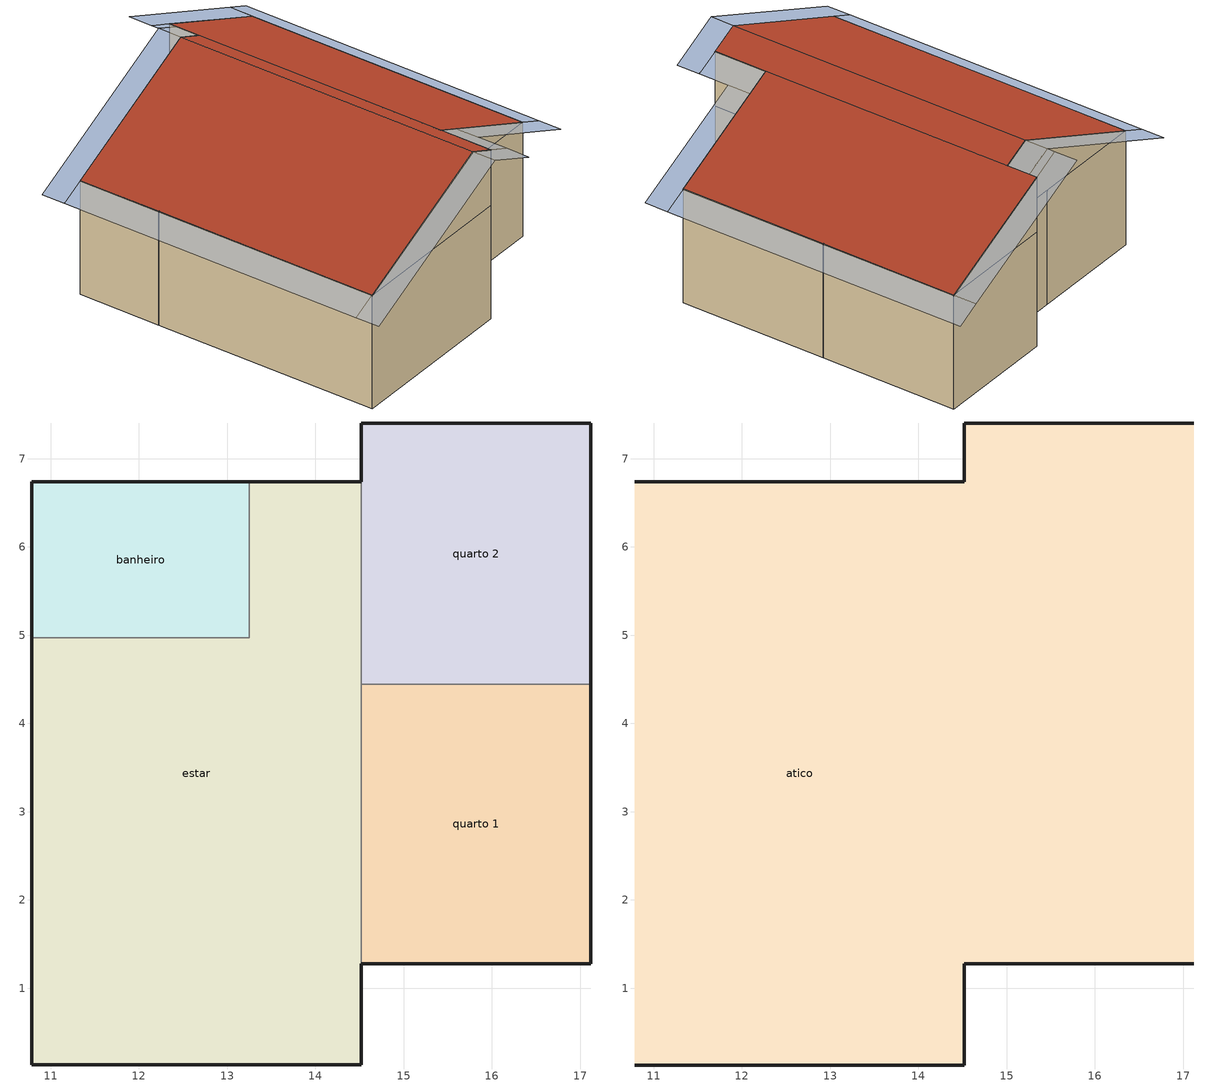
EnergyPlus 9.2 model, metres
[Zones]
banheiro
 floor othersideconditionsmodel (BRASILPisoceramicacorclaraelajedeconcreto): 13.25,6.74 13.25,4.97 10.78,4.97 10.78,6.74 z0
 wall outside (BRASILParedeAlvenaria13cmTijolo6furosrebocointernoeexterno): 13.25,6.74 10.78,6.74 10.78,4.97 z0:2.5
 wall to estar (BRASILParedeAlvenaria13cmTijolo6furosrebocointernoeexterno): 10.78,4.97 13.25,4.97 13.25,6.74 z0:2.5
estar
 floor othersideconditionsmodel (BRASILPisoceramicacorclaraelajedeconcreto): 14.52,6.74 14.52,0.13 10.78,0.13 10.78,4.97 13.25,4.97 13.25,6.74 z0
 wall outside (BRASILParedeAlvenaria13cmTijolo6furosrebocointernoeexterno): 14.52,6.74 13.25,6.74 / 10.78,4.97 10.78,0.13 14.52,0.13 14.52,1.28 z0:2.5
 wall to quarto 2 (BRASILParedeAlvenaria13cmTijolo6furosrebocointernoeexterno): 14.52,4.45 14.52,6.74 z0:2.5
 wall to quarto 1 (BRASILParedeAlvenaria13cmTijolo6furosrebocointernoeexterno): 14.52,1.28 14.52,4.45 z0:2.5
quarto 1
 floor othersideconditionsmodel (BRASILPisoceramicacorclaraelajedeconcreto): 17.12,4.45 17.12,1.28 14.52,1.28 14.52,4.45 z0
 wall outside (BRASILParedeAlvenaria13cmTijolo6furosrebocointernoeexterno): 14.52,1.28 17.12,1.28 17.12,4.45 z0:2.5
 wall to quarto 2 (BRASILParedeAlvenaria13cmTijolo6furosrebocointernoeexterno): 17.12,4.45 14.52,4.45 z0:2.5
quarto 2
 floor othersideconditionsmodel (BRASILPisoceramicacorclaraelajedeconcreto): 17.12,7.41 17.12,4.45 14.52,4.45 14.52,7.41 z0
 wall outside (BRASILParedeAlvenaria13cmTijolo6furosrebocointernoeexterno): 17.12,4.45 17.12,7.41 14.52,7.41 14.52,6.74 z0:2.5
atico
 floor to banheiro (BRASILForroPVC8mm): 13.25,6.74 13.25,4.97 10.78,4.97 10.78,6.74 z2.5
 floor to estar (BRASILForroPVC8mm): 14.52,6.74 14.52,0.13 10.78,0.13 10.78,4.97 13.25,4.97 13.25,6.74 z2.5
 floor to quarto 1 (BRASILForroPVC8mm): 17.12,4.45 17.12,1.28 14.52,1.28 14.52,4.45 z2.5
 floor to quarto 2 (BRASILForroPVC8mm): 17.12,7.41 17.12,4.45 14.52,4.45 14.52,7.41 z2.5
 wall outside (BRASILParedeAlvenaria13cmTijolo6furosrebocointernoeexterno): 14.52,7.41 14.52,6.74 / 14.52,0.13 14.52,1.28 z2.5:3.71; 10.78,0.13,2.5 14.52,0.13,2.5 14.52,0.13,3.71 13.95,0.13,3.97; 14.52,1.28,3.71 14.52,1.28,2.5 17.12,1.28,2.5; 17.12,7.41,2.5 14.52,7.41,2.5 14.52,7.41,3.71; 14.52,6.74,3.71 14.52,6.74,2.5 10.78,6.74,2.5 13.95,6.74,3.97
 roof outside (BRASILCoberturatelhadebarrocornatural): 13.95,6.74,3.97 10.78,6.74,2.5 10.78,0.13,2.5 13.95,0.13,3.97; 13.95,0.13,3.97 14.52,0.13,3.71 14.52,6.74,3.71 13.95,6.74,3.97; 14.52,1.28,3.71 17.12,1.28,2.5 17.12,7.41,2.5 14.52,7.41,3.71
shading: 14.52,0.13,3.71 15.02,0.13,3.48 15.02,1.28,3.48 14.52,1.28,3.71; 17.12,1.28,2.5 17.62,1.28,2.27 17.62,7.91,2.27 17.12,7.91,2.5; 13.95,7.41,3.97 17.12,7.41,2.5 17.12,7.91,2.5 13.95,7.91,3.97; 10.78,6.74,2.5 10.28,6.74,2.27 10.28,0.13,2.27 10.78,0.13,2.5; 15.02,0.78,3.48 17.62,0.78,2.27 17.62,1.28,2.27 15.02,1.28,3.48; 13.95,6.74,3.97 14.52,6.74,3.71 14.52,7.24,3.71 13.95,7.24,3.97; 13.95,-0.37,3.97 15.02,-0.37,3.48 15.02,0.13,3.48 13.95,0.13,3.97; 13.95,0.13,3.97 10.28,0.13,2.27 10.28,-0.37,2.27 13.95,-0.37,3.97; 13.95,7.24,3.97 10.28,7.24,2.27 10.28,6.74,2.27 13.95,6.74,3.97; 13.95,7.24,3.97 14.52,7.24,3.71 14.52,7.41,3.71 13.95,7.41,3.97
[Building]
CasoBaseUniNivel1: North Axis {deg}=180; Terrain=City; Loads Convergence Tolerance Value=0.04; Temperature Convergence Tolerance Value {deltaC}=0.4; Solar Distribution=FullInteriorAndExterior; Maximum Number of Warmup Days=25; Minimum Number of Warmup Days=6
[Site:Location]
Sao Paulo: Latitude {deg}=-23.62; Longitude {deg}=-46.65; Time Zone {hr}=-3; Elevation {m}=802
[Site:GroundTemperature:Shallow]
19.64, 20.55, 20.97, 20.96, 20.22, 19.18, 18.08, 17.15, 16.69, 16.81, 17.48, 18.5
[Site:GroundDomain:Slab]
slab integrado on grade: 5, 1, 5, 1.5, 1400, 1400, 30, 50, 0.4, GroundCoupledOSCM, OnGrade, No, No, Timestep
[Site:GroundReflectance]
0.2, 0.2, 0.2, 0.2, 0.2, 0.2, 0.2, 0.2, 0.2, 0.2, 0.2, 0.2
[Material] Roughness=Rough; Thermal Absorptance=0.9
Name | Thickness {m} | Conductivity {W/m-K} | Density {kg/m3} | Specific Heat {J/kg-K} | Solar Absorptance | Visible Absorptance
BrasilLajeConcretopiso5cm | 0.05 | 1.75 | 2300 | 1000 | 0.7 | 0.7
BrasilPisoCeramicacorclara | 0.01 | 1.05 | 1900 | 920 | 0.4 | 0.4
BrasilReboco2cm | 0.02 | 1.15 | 1950 | 1000 | 0.6 | 0.6
BrasilTelhaBarrocornatural | 0.01 | 1.05 | 1900 | 920 | 0.6 | 0.6
BrasilTijolo6furosde9x14x19 | 0.0207 | 0.9 | 1427.57 | 920 | 0.7 | 0.7
Brasilbrita3cm | 0.03 | 0.7 | 1250 | 800 | 0.8 | 0.8
Brasilargamassaderegularizacao2cm | 0.02 | 1.15 | 1950 | 1000 | 0.7 | 0.7
BrasilForroPVC2 | 0.0283 | 0.2 | 96.61 | 960 | 0.3 | 0.3
[Material:AirGap]
BrasilCamaradeFluxohorizontal2a5cm: Thermal Resistance {m2-K/W}=0.16
[Construction]
BRASILCoberturatelhadebarrocornatural: BrasilTelhaBarrocornatural
BRASILForroPVC8mm: BrasilForroPVC2
BRASILParedeAlvenaria13cmTijolo6furosrebocointernoeexterno: BrasilReboco2cm, BrasilTijolo6furosde9x14x19, BrasilCamaradeFluxohorizontal2a5cm, BrasilTijolo6furosde9x14x19, BrasilReboco2cm
BRASILPisoceramicacorclaraelajedeconcreto: Brasilbrita3cm, BrasilLajeConcretopiso5cm, Brasilargamassaderegularizacao2cm, BrasilPisoCeramicacorclara
[Zone] Type=1; Multiplier=1; Volume {m3}=autocalculate; Floor Area {m2}=autocalculate
Name | Ceiling Height {m} | Part of Total Floor Area
atico | autocalculate | No
banheiro; estar; quarto 1; quarto 2 | 2.5
[SurfaceProperty:OtherSideConditionsModel]
GroundCoupledOSCM: Type of Modeling=GroundCoupledSurface
[People] Number of People Calculation Method=People; Fraction Radiant=0.3
Name | Zone or ZoneList | Number of People Schedule | Number of People | Activity Level Schedule
BRASICASO BASEUNIPESSOASESTAR | estar | Brasilperfilocupacaoestar | 4 | Brasilperfilatividadesala
BRASILCASOBASEUNIPESSOASQTO1 | quarto 1 | Brasilperfilocupacaoquartos | 2 | Brasilperfilatividadequartos
BRASILCASOBASEUNIPESSOASQTO2 | quarto 2 | Brasilperfilocupacaoquartos | 2 | Brasilperfilatividadequartos
BRASILCASOBASEUNIPESSOASBWC | banheiro | ocupacaoobwc | 1 | Brasilperfilatividadebwc
[Lights] Design Level Calculation Method=LightingLevel; Return Air Fraction=0; Fraction Radiant=0.2; Fraction Visible=0.2; Fraction Replaceable=0; Return Air Fraction Calculated from Plenum Temperature=No
Name | Zone or ZoneList | Schedule | Lighting Level {W}
BRASILILUMINACAOEstar | estar | Brasilperfililuminacaoestar | 45
BRASILILUMINACAOQuarto1 | quarto 1 | Brasilperfililuminacaoquartos | 15
BRASILILUMINACAOQuarto2 | quarto 2 | Brasilperfililuminacaoquartos | 15
BRASILILUMINACAObwc | banheiro | iluminacaobwc | 15
[ElectricEquipment] Zone or ZoneList=estar; Design Level Calculation Method=EquipmentLevel; Fraction Latent=0; Fraction Radiant=0.3; Fraction Lost=0
Name | Schedule | Design Level {W}
geladeiraestar | geladeira | 33.3
tv | televisao | 85
somestar | aparelhosom | 80
computad | computador | 135
lavaroupa | maquinalavaroupa | 307
ferro | ferrosch | 1000
[Schedule:Compact]
Brasilperfilatividadesala; Brasilperfilatividadebwc: Through: 12/31, For: AllDays, Until: 24:00, 108
Brasilperfilatividadequartos: Through: 12/31, For: AllDays, Until: 24:00, 81
geladeira: Through: 12/31, For: AllDays, Until: 24:00, 1
Brasilperfililuminacaoquartos: Through: 12/31, For: WeekDays, Until: 6:00, 0, Until: 07:00, 1, Until: 20:00, 0, Until: 22:00, 1, Until: 24:00, 0, For: AllOtherDays, Until: 08:00, 0, Until: 22:00, 1, Until: 24:00, 0
Brasilperfilocupacaoestar: Through: 12/31, For: WeekDays, Until: 07:00, 0, Until: 08:00, .75, Until: 13:00, 0, Until: 18:00, .25, Until: 19:00, 1, Until: 21:00, .5, Until: 24:00, 0, For: AllOtherDays, Until: 08:00, 0, Until: 09:00, 0, Until: 10:00, .25, Until: 11:00, .75, Until: 12:00, .75, Until: 13:00, 0, Until: 14:00, .75, Until: 17:00, .5, Until: 19:00, .25, Until: 21:00, .5, Until: 24:00, 0
Brasilperfilocupacaoquartos: Through: 12/31, For: WeekDays, Until: 7:00, 1, Until: 20:00, 0, Until: 21:00, 0.5, Until: 24:00, 1, For: AllOtherDays, Until: 9:00, 1, Until: 10:00, .5, Until: 20:00, 0, Until: 21:00, .5, Until: 24:00, 1
Brasilperfililuminacaoestar: Through: 12/31, For: WeekDays, Until: 07:00, 0, Until: 08:00, .33, Until: 17:00, 0, Until: 18:00, .66, Until: 21:00, 1, Until: 24:00, 0, For: AllOtherDays, Until: 08:00, 0, Until: 09:00, .33, Until: 10:00, 0, Until: 17:00, 0, Until: 18:00, .66, Until: 21:00, 1, Until: 24:00, 0
televisao: Through: 12/31, For: AllDays, Until: 17:00, 0, Until: 22:00, 1, Until: 24:00, 0
aparelhosom: Through: 12/31, For: AllDays, Until: 21:00, 0, Until: 23:00, 1, Until: 24:00, 0
computador: Through: 12/31, For: AllDays, Until: 19:00, 0, Until: 21:12, 1, Until: 24:00, 0
maquinalavaroupa: Through: 12/31, For: WeekDays, Until: 24:00, 0, For: AllOtherDays, Until: 14:00, 0, Until: 15:26, 1, Until: 24:00, 0
ferrosch: Through: 12/31, For: WeekDays, Until: 24:00, 0, For: AllOtherDays, Until: 14:00, 0, Until: 15:15, 1, Until: 24:00, 0
iluminacaobwc; ocupacaoobwc: Through: 12/31, For: WeekDays, Until: 7:00, 0, Until: 07:30, 1, Until: 20:00, 0, Until: 20:30, 1, Until: 24:00, 0, For: AllOtherDays, Until: 09:00, 0, Until: 09:30, 1, Until: 20:00, 0, Until: 20:30, 1, Until: 24:00, 0
[AirflowNetwork:SimulationControl]
BRASILCASOBASEUNIventnat: AirflowNetwork Control=MultizoneWithoutDistribution; Wind Pressure Coefficient Type=SurfaceAverageCalculation; Building Type=OpeningHeight; Maximum Number of Iterations=LowRise; Initialization Type=500; Relative Airflow Convergence Tolerance=ZeroNodePressures; Absolute Airflow Convergence Tolerance {kg/s}=0.0001; Convergence Acceleration Limit=1.0E-06; Azimuth Angle of Long Axis of Building {deg}=-.5; Ratio of Building Width Along Short Axis to Width Along Long Axis=0; Height Dependence of External Node Temperature=0.92
[AirflowNetwork:MultiZone:Zone] Indoor and Outdoor Temperature Difference Upper Limit for Minimum Venting Open Factor {deltaC}=100; Indoor and Outdoor Enthalpy Difference Upper Limit for Minimum Venting Open Factor {deltaJ/kg}=300000
estar; quarto 1; quarto 2; banheiro
[AirflowNetwork:MultiZone:Surface] Window/Door Opening Factor, or Crack Factor=1; Indoor and Outdoor Temperature Difference Upper Limit for Minimum Venting Open Factor {deltaC}=100; Indoor and Outdoor Enthalpy Difference Upper Limit for Minimum Venting Open Factor {deltaJ/kg}=300000
Name | Leakage Component | Ventilation Control Mode | Ventilation Control Zone Temperature Setpoint Schedule | Venting Availability Schedule
estar_janela estar; estar_janela cozinha; quarto 1_janela; quarto 2_janela | BRASILjanelacorrer | Temperature | Brasiltempsetpointventilacaonatural | Brasilalwayson
bwc_janela | BRASILjanelabasculantebwc | Temperature | Brasiltempsetpointventilacaonatural | Brasilalwayson
estar_porta frente; estar_porta fundos | BRASILportaexternametal | Constant |  | Brasilalwaysoff
quarto 1_porta; quarto 2_porta; bwc_porta | BRASILportainternamadeira | Constant |  | Brasilalwayson
[AirflowNetwork:MultiZone:Component:DetailedOpening] Air Mass Flow Coefficient When Opening is Closed {kg/s-m}=0.001; Air Mass Flow Exponent When Opening is Closed=0.65; Number of Sets of Opening Factor Data=2; Opening Factor 1=0; Discharge Coefficient for Opening Factor 1=0.001; Width Factor for Opening Factor 1=0; Height Factor for Opening Factor 1=0; Start Height Factor for Opening Factor 1=0; Opening Factor 2=1; Discharge Coefficient for Opening Factor 2=0.6; Height Factor for Opening Factor 2=1; Start Height Factor for Opening Factor 2=0
Name | Type of Rectangular Large Vertical Opening (LVO) | Extra Crack Length or Height of Pivoting Axis {m} | Width Factor for Opening Factor 2
BRASILjanelabasculantecozinha | HorizontallyPivoted | 2.4 | 0.9
BRASILjanelacorrer | NonPivoted | 0 | 0.45
BRASILportaexternametal; BRASILportainternamadeira | NonPivoted | 0 | 1
BRASILjanelabasculantebwc | HorizontallyPivoted | 1.6 | 0.9
ESQ2janelacorrerFV90 | NonPivoted | 0 | 0.9
